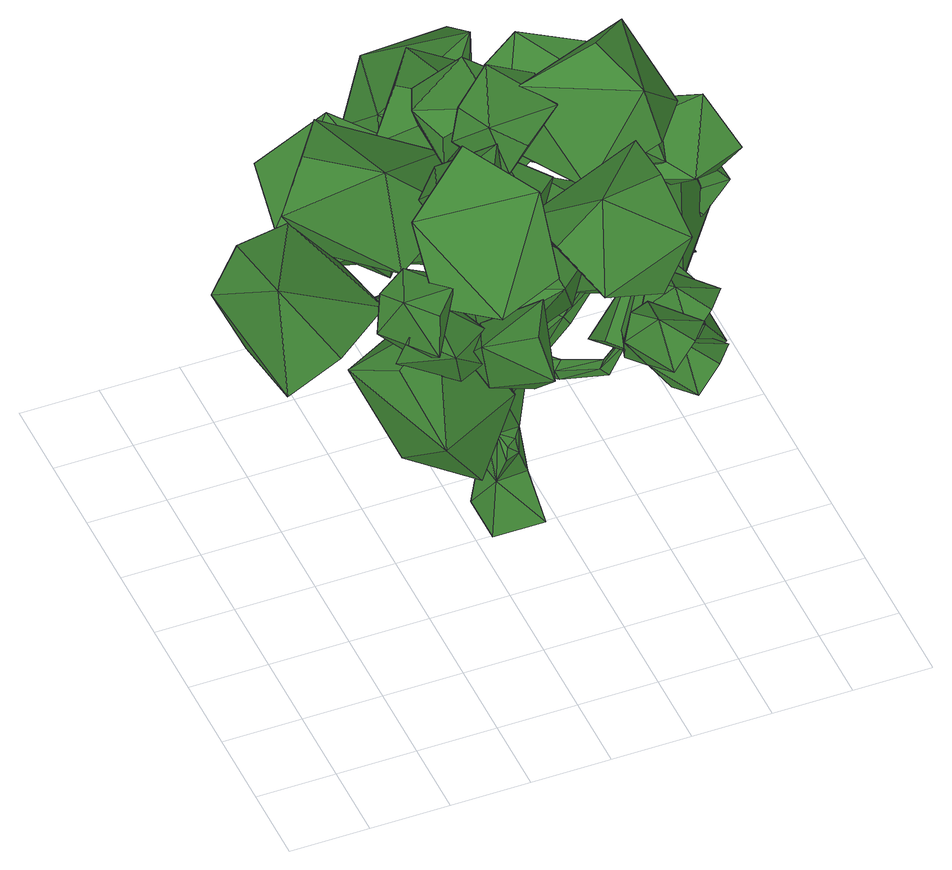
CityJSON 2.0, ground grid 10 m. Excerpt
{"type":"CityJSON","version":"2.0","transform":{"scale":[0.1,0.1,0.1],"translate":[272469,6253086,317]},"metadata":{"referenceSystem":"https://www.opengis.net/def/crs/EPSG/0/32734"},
"CityObjects":{
"tree1":{"type":"SolitaryVegetationObject","attributes":{"height":2.3,"width":0.16,"group":"standard","type":"broadleaf","footprint":[263448.32,6242762.51],"ground_height":18.66},"geometry":[{"type":"MultiSurface","lod":"2","boundaries":[[[0,1,2]],[[3,4,5]],[[0,6,7]],[[8,9,6]],[[9,10,11]],[[3,12,13]],[[2,8,0]],[[14,15,8]],[[15,16,10]],[[17,18,19]],[[2,20,14]],[[20,21,14]],[[22,16,21]],[[23,24,25]],[[7,20,1]],[[22,26,9]],[[9,23,22]],[[11,27,23]],[[28,29,30]],[[25,31,32]],[[33,34,35]],[[5,36,37]],[[38,39,40]],[[34,41,35]],[[28,38,34]],[[31,41,29]],[[39,42,43]],[[41,44,29]],[[29,39,30]],[[41,40,45]],[[46,42,47]],[[40,47,45]],[[39,46,40]],[[44,47,42]],[[48,49,50]],[[11,48,51]],[[11,12,3]],[[10,13,48]],[[52,53,54]],[[51,50,55]],[[12,55,52]],[[12,49,13]],[[56,57,58]],[[52,59,49]],[[49,56,50]],[[55,56,53]],[[60,57,61]],[[53,58,60]],[[53,61,54]],[[54,57,59]],[[62,63,64]],[[19,65,66]],[[67,65,62]],[[17,62,68]],[[10,17,32]],[[10,66,67]],[[16,19,66]],[[32,19,25]],[[64,69,70]],[[68,71,18]],[[18,63,65]],[[68,64,72]],[[70,73,74]],[[72,75,71]],[[63,75,69]],[[64,76,72]],[[73,77,74]],[[76,78,75]],[[75,73,69]],[[76,74,77]],[[79,80,81]],[[22,81,80]],[[9,79,6]],[[20,79,81]],[[82,83,84]],[[33,85,86]],[[33,28,34]],[[87,32,31]],[[33,36,88]],[[86,82,84]],[[27,37,82]],[[89,90,91]],[[82,92,93]],[[84,89,36]],[[37,89,92]],[[94,91,90]],[[89,95,92]],[[83,94,90]],[[93,95,94]],[[86,24,27]],[[86,85,24]],[[85,25,24]],[[5,87,88]],[[5,4,87]],[[4,32,87]],[[0,7,1]],[[0,8,6]],[[8,15,9]],[[9,15,10]],[[13,32,4]],[[4,3,13]],[[2,14,8]],[[14,21,15]],[[15,21,16]],[[17,68,18]],[[2,1,20]],[[20,22,21]],[[22,23,16]],[[25,16,23]],[[23,27,24]],[[7,6,20]],[[22,80,26]],[[9,11,23]],[[11,3,27]],[[28,31,29]],[[25,35,31]],[[35,25,85]],[[85,33,35]],[[37,3,5]],[[5,88,36]],[[38,30,39]],[[34,38,41]],[[28,30,38]],[[31,35,41]],[[39,44,42]],[[41,45,44]],[[29,44,39]],[[41,38,40]],[[46,43,42]],[[40,46,47]],[[39,43,46]],[[44,45,47]],[[48,13,49]],[[11,10,48]],[[11,51,12]],[[10,32,13]],[[52,55,53]],[[51,48,50]],[[12,51,55]],[[12,52,49]],[[56,59,57]],[[52,54,59]],[[49,59,56]],[[55,50,56]],[[60,58,57]],[[53,56,58]],[[53,60,61]],[[54,61,57]],[[62,65,63]],[[19,18,65]],[[67,66,65]],[[17,67,62]],[[10,67,17]],[[10,16,66]],[[16,25,19]],[[32,17,19]],[[64,63,69]],[[68,72,71]],[[18,71,63]],[[68,62,64]],[[70,69,73]],[[72,76,75]],[[63,71,75]],[[64,70,76]],[[73,78,77]],[[76,77,78]],[[75,78,73]],[[76,70,74]],[[79,26,80]],[[22,20,81]],[[9,26,79]],[[20,6,79]],[[82,93,83]],[[33,88,28]],[[28,88,31]],[[88,87,31]],[[33,84,36]],[[84,33,86]],[[86,27,82]],[[27,3,37]],[[89,83,90]],[[82,37,92]],[[84,83,89]],[[37,36,89]],[[94,95,91]],[[89,91,95]],[[83,93,94]],[[93,92,95]],[[96,97,98]],[[99,100,101]],[[102,103,104]],[[96,98,104]],[[105,106,107]],[[108,109,110]],[[111,112,113]],[[105,107,113]],[[114,115,116]],[[117,118,119]],[[120,121,122]],[[114,116,122]],[[123,124,125]],[[126,127,128]],[[129,130,131]],[[123,125,131]],[[132,133,134]],[[135,136,137]],[[138,139,140]],[[132,134,140]],[[141,142,143]],[[144,145,146]],[[147,148,149]],[[141,143,149]],[[150,151,152]],[[153,154,155]],[[156,157,158]],[[150,152,158]],[[159,160,161]],[[162,163,164]],[[165,166,167]],[[159,161,167]],[[168,169,170]],[[171,172,173]],[[174,175,176]],[[168,170,176]],[[177,178,179]],[[180,181,182]],[[183,184,185]],[[177,179,185]],[[186,187,188]],[[189,190,191]],[[192,193,194]],[[186,188,194]],[[195,196,197]],[[198,199,200]],[[201,202,203]],[[195,197,203]],[[204,205,206]],[[207,208,209]],[[210,211,212]],[[204,206,212]],[[213,214,215]],[[216,217,218]],[[219,220,221]],[[213,215,221]],[[222,223,224]],[[225,226,227]],[[228,229,230]],[[222,224,230]],[[231,232,233]],[[234,235,236]],[[237,238,239]],[[231,233,239]],[[240,241,242]],[[243,244,245]],[[246,247,248]],[[240,242,248]],[[249,250,251]],[[252,253,254]],[[255,256,257]],[[249,251,257]],[[258,259,260]],[[261,262,263]],[[264,265,266]],[[258,260,266]],[[267,268,269]],[[270,271,272]],[[273,274,275]],[[267,269,275]],[[276,277,278]],[[279,280,281]],[[282,283,284]],[[276,278,284]],[[285,286,287]],[[288,289,290]],[[291,292,293]],[[285,287,293]],[[294,295,296]],[[297,298,299]],[[300,301,302]],[[294,296,302]],[[303,304,305]],[[306,307,308]],[[309,310,311]],[[303,305,311]],[[312,313,314]],[[315,316,317]],[[318,319,320]],[[312,314,320]],[[321,322,323]],[[324,325,326]],[[327,328,329]],[[321,323,329]],[[330,331,332]],[[333,334,335]],[[336,337,338]],[[330,332,338]],[[339,340,341]],[[342,343,344]],[[345,346,347]],[[339,341,347]],[[348,349,350]],[[351,352,353]],[[354,355,356]],[[348,350,356]],[[357,358,359]],[[360,361,362]],[[363,364,365]],[[357,359,365]],[[366,367,368]],[[369,370,371]],[[372,373,374]],[[366,368,374]],[[375,376,377]],[[378,379,380]],[[381,382,383]],[[375,377,383]],[[384,385,386]],[[387,388,389]],[[390,391,392]],[[384,386,392]],[[393,394,395]],[[396,397,398]],[[399,400,401]],[[393,395,401]],[[402,403,404]],[[405,406,407]],[[408,409,410]],[[402,404,410]],[[411,412,413]],[[414,415,416]],[[417,418,419]],[[411,413,419]],[[419,416,417]],[[419,413,416]],[[413,414,416]],[[419,412,411]],[[419,418,412]],[[418,420,412]],[[416,418,417]],[[416,415,418]],[[415,420,418]],[[413,415,414]],[[413,412,415]],[[412,420,415]],[[410,407,408]],[[410,404,407]],[[404,405,407]],[[410,403,402]],[[410,409,403]],[[409,421,403]],[[407,409,408]],[[407,406,409]],[[406,421,409]],[[404,406,405]],[[404,403,406]],[[403,421,406]],[[401,398,399]],[[401,395,398]],[[395,396,398]],[[401,394,393]],[[401,400,394]],[[400,422,394]],[[398,400,399]],[[398,397,400]],[[397,422,400]],[[395,397,396]],[[395,394,397]],[[394,422,397]],[[392,389,390]],[[392,386,389]],[[386,387,389]],[[392,385,384]],[[392,391,385]],[[391,423,385]],[[389,391,390]],[[389,388,391]],[[388,423,391]],[[386,388,387]],[[386,385,388]],[[385,423,388]],[[383,380,381]],[[383,377,380]],[[377,378,380]],[[383,376,375]],[[383,382,376]],[[382,424,376]],[[380,382,381]],[[380,379,382]],[[379,424,382]],[[377,379,378]],[[377,376,379]],[[376,424,379]],[[374,371,372]],[[374,368,371]],[[368,369,371]],[[374,367,366]],[[374,373,367]],[[373,425,367]],[[371,373,372]],[[371,370,373]],[[370,425,373]],[[368,370,369]],[[368,367,370]],[[367,425,370]],[[365,362,363]],[[365,359,362]],[[359,360,362]],[[365,358,357]],[[365,364,358]],[[364,426,358]],[[362,364,363]],[[362,361,364]],[[361,426,364]],[[359,361,360]],[[359,358,361]],[[358,426,361]],[[356,353,354]],[[356,350,353]],[[350,351,353]],[[356,349,348]],[[356,355,349]],[[355,427,349]],[[353,355,354]],[[353,352,355]],[[352,427,355]],[[350,352,351]],[[350,349,352]],[[349,427,352]],[[347,344,345]],[[347,341,344]],[[341,342,344]],[[347,340,339]],[[347,346,340]],[[346,428,340]],[[344,346,345]],[[344,343,346]],[[343,428,346]],[[341,343,342]],[[341,340,343]],[[340,428,343]],[[338,335,336]],[[338,332,335]],[[332,333,335]],[[338,331,330]],[[338,337,331]],[[337,429,331]],[[335,337,336]],[[335,334,337]],[[334,429,337]],[[332,334,333]],[[332,331,334]],[[331,429,334]],[[329,326,327]],[[329,323,326]],[[323,324,326]],[[329,322,321]],[[329,328,322]],[[328,430,322]],[[326,328,327]],[[326,325,328]],[[325,430,328]],[[323,325,324]],[[323,322,325]],[[322,430,325]],[[320,317,318]],[[320,314,317]],[[314,315,317]],[[320,313,312]],[[320,319,313]],[[319,431,313]],[[317,319,318]],[[317,316,319]],[[316,431,319]],[[314,316,315]],[[314,313,316]],[[313,431,316]],[[311,308,309]],[[311,305,308]],[[305,306,308]],[[311,304,303]],[[311,310,304]],[[310,432,304]],[[308,310,309]],[[308,307,310]],[[307,432,310]],[[305,307,306]],[[305,304,307]],[[304,432,307]],[[302,299,300]],[[302,296,299]],[[296,297,299]],[[302,295,294]],[[302,301,295]],[[301,433,295]],[[299,301,300]],[[299,298,301]],[[298,433,301]],[[296,298,297]],[[296,295,298]],[[295,433,298]],[[293,290,291]],[[293,287,290]],[[287,288,290]],[[293,286,285]],[[293,292,286]],[[292,434,286]],[[290,292,291]],[[290,289,292]],[[289,434,292]],[[287,289,288]],[[287,286,289]],[[286,434,289]],[[284,281,282]],[[284,278,281]],[[278,279,281]],[[284,277,276]],[[284,283,277]],[[283,435,277]],[[281,283,282]],[[281,280,283]],[[280,435,283]],[[278,280,279]],[[278,277,280]],[[277,435,280]],[[275,272,273]],[[275,269,272]],[[269,270,272]],[[275,268,267]],[[275,274,268]],[[274,436,268]],[[272,274,273]],[[272,271,274]],[[271,436,274]],[[269,271,270]],[[269,268,271]],[[268,436,271]],[[266,263,264]],[[266,260,263]],[[260,261,263]],[[266,259,258]],[[266,265,259]],[[265,437,259]],[[263,265,264]],[[263,262,265]],[[262,437,265]],[[260,262,261]],[[260,259,262]],[[259,437,262]],[[257,254,255]],[[257,251,254]],[[251,252,254]],[[257,250,249]],[[257,256,250]],[[256,438,250]],[[254,256,255]],[[254,253,256]],[[253,438,256]],[[251,253,252]],[[251,250,253]],[[250,438,253]],[[248,245,246]],[[248,242,245]],[[242,243,245]],[[248,241,240]],[[248,247,241]],[[247,439,241]],[[245,247,246]],[[245,244,247]],[[244,439,247]],[[242,244,243]],[[242,241,244]],[[241,439,244]],[[239,236,237]],[[239,233,236]],[[233,234,236]],[[239,232,231]],[[239,238,232]],[[238,440,232]],[[236,238,237]],[[236,235,238]],[[235,440,238]],[[233,235,234]],[[233,232,235]],[[232,440,235]],[[230,227,228]],[[230,224,227]],[[224,225,227]],[[230,223,222]],[[230,229,223]],[[229,441,223]],[[227,229,228]],[[227,226,229]],[[226,441,229]],[[224,226,225]],[[224,223,226]],[[223,441,226]],[[221,218,219]],[[221,215,218]],[[215,216,218]],[[221,214,213]],[[221,220,214]],[[220,442,214]],[[218,220,219]],[[218,217,220]],[[217,442,220]],[[215,217,216]],[[215,214,217]],[[214,442,217]],[[212,209,210]],[[212,206,209]],[[206,207,209]],[[212,205,204]],[[212,211,205]],[[211,443,205]],[[209,211,210]],[[209,208,211]],[[208,443,211]],[[206,208,207]],[[206,205,208]],[[205,443,208]],[[203,200,201]],[[203,197,200]],[[197,198,200]],[[203,196,195]],[[203,202,196]],[[202,444,196]],[[200,202,201]],[[200,199,202]],[[199,444,202]],[[197,199,198]],[[197,196,199]],[[196,444,199]],[[194,191,192]],[[194,188,191]],[[188,189,191]],[[194,187,186]],[[194,193,187]],[[193,445,187]],[[191,193,192]],[[191,190,193]],[[190,445,193]],[[188,190,189]],[[188,187,190]],[[187,445,190]],[[185,182,183]],[[185,179,182]],[[179,180,182]],[[185,178,177]],[[185,184,178]],[[184,446,178]],[[182,184,183]],[[182,181,184]],[[181,446,184]],[[179,181,180]],[[179,178,181]],[[178,446,181]],[[176,173,174]],[[176,170,173]],[[170,171,173]],[[176,169,168]],[[176,175,169]],[[175,447,169]],[[173,175,174]],[[173,172,175]],[[172,447,175]],[[170,172,171]],[[170,169,172]],[[169,447,172]],[[167,164,165]],[[167,161,164]],[[161,162,164]],[[167,160,159]],[[167,166,160]],[[166,448,160]],[[164,166,165]],[[164,163,166]],[[163,448,166]],[[161,163,162]],[[161,160,163]],[[160,448,163]],[[158,155,156]],[[158,152,155]],[[152,153,155]],[[158,151,150]],[[158,157,151]],[[157,449,151]],[[155,157,156]],[[155,154,157]],[[154,449,157]],[[152,154,153]],[[152,151,154]],[[151,449,154]],[[149,146,147]],[[149,143,146]],[[143,144,146]],[[149,142,141]],[[149,148,142]],[[148,450,142]],[[146,148,147]],[[146,145,148]],[[145,450,148]],[[143,145,144]],[[143,142,145]],[[142,450,145]],[[140,137,138]],[[140,134,137]],[[134,135,137]],[[140,133,132]],[[140,139,133]],[[139,451,133]],[[137,139,138]],[[137,136,139]],[[136,451,139]],[[134,136,135]],[[134,133,136]],[[133,451,136]],[[131,128,129]],[[131,125,128]],[[125,126,128]],[[131,124,123]],[[131,130,124]],[[130,452,124]],[[128,130,129]],[[128,127,130]],[[127,452,130]],[[125,127,126]],[[125,124,127]],[[124,452,127]],[[122,119,120]],[[122,116,119]],[[116,117,119]],[[122,115,114]],[[122,121,115]],[[121,453,115]],[[119,121,120]],[[119,118,121]],[[118,453,121]],[[116,118,117]],[[116,115,118]],[[115,453,118]],[[113,110,111]],[[113,107,110]],[[107,108,110]],[[113,106,105]],[[113,112,106]],[[112,454,106]],[[110,112,111]],[[110,109,112]],[[109,454,112]],[[107,109,108]],[[107,106,109]],[[106,454,109]],[[104,101,102]],[[104,98,101]],[[98,99,101]],[[104,97,96]],[[104,103,97]],[[103,455,97]],[[101,103,102]],[[101,100,103]],[[100,455,103]],[[98,100,99]],[[98,97,100]],[[97,455,100]]]}]}
},
"vertices":[
[386,363,5],[320,298,5],[320,363,5],[368,328,248],[363,340,248],[364,327,259],[375,326,65],[386,298,5],[371,370,64],[371,341,123],[360,352,211],[374,327,213],[432,356,259],[427,367,256],[331,366,64],[364,367,124],[334,352,184],[350,386,238],[332,436,279],[340,380,235],[335,323,65],[335,359,124],[340,332,131],[347,324,184],[340,320,240],[335,331,238],[360,326,121],[350,313,242],[323,329,325],[258,340,405],[261,329,412],[314,342,320],[354,347,244],[342,312,262],[311,319,318],[302,332,313],[394,272,278],[402,273,263],[257,321,402],[153,330,390],[151,322,381],[253,332,395],[97,334,422],[99,330,424],[152,339,383],[150,332,374],[97,327,421],[95,331,419],[435,369,242],[468,369,305],[480,371,301],[441,357,244],[469,359,308],[464,348,366],[453,347,369],[482,361,303],[463,357,364],[510,360,410],[513,361,408],[452,355,367],[514,358,409],[511,358,411],[353,448,261],[326,489,266],[345,490,266],[328,445,259],[339,389,211],[354,390,221],[347,438,281],[331,523,247],[348,524,247],[329,493,281],[340,494,282],[329,571,272],[338,572,273],[333,527,261],[343,529,261],[335,569,280],[330,569,279],[361,317,106],[346,316,120],[342,309,107],[388,261,259],[417,212,307],[382,262,273],[336,321,249],[345,311,252],[357,338,257],[358,326,268],[426,222,310],[434,188,366],[439,193,367],[437,217,301],[426,206,299],[439,184,364],[445,190,365],[594,386,447],[560,314,518],[611,347,377],[561,298,335],[526,223,402],[501,353,326],[462,394,385],[423,322,454],[529,426,418],[163,379,422],[175,274,437],[114,390,359],[39,359,349],[46,253,361],[8,389,418],[36,379,494],[43,273,511],[111,406,479],[250,214,447],[284,146,371],[193,262,414],[125,238,376],[154,171,297],[96,193,437],[134,131,475],[163,60,400],[200,173,497],[467,149,647],[477,249,611],[387,132,651],[333,138,591],[337,237,552],[372,89,539],[449,97,512],[458,195,470],[484,98,586],[316,92,587],[312,140,683],[240,78,562],[180,132,556],[170,181,651],[219,183,506],[291,219,518],[286,271,611],[333,149,531],[467,248,346],[402,210,361],[491,262,397],[505,226,441],[441,188,459],[538,190,409],[523,161,361],[460,121,377],[507,208,331],[536,383,541],[601,346,556],[536,397,485],[543,362,439],[609,324,451],[499,326,453],[492,297,503],[555,256,516],[493,344,537],[188,370,422],[110,442,437],[233,394,359],[269,467,349],[194,542,361],[313,464,418],[284,454,494],[210,529,511],[246,383,479],[254,589,422],[314,676,437],[285,548,359],[362,523,349],[426,608,361],[366,479,418],[351,506,494],[415,590,511],[276,534,479],[480,368,469],[381,407,484],[513,407,406],[521,488,396],[424,532,408],[562,501,465],[539,481,541],[443,524,558],[528,401,526],[372,550,509],[446,473,523],[326,528,445],[285,458,436],[355,378,447],[242,464,505],[271,472,580],[341,392,598],[314,540,566],[231,487,501],[304,411,516],[185,466,438],[144,396,428],[214,315,440],[101,401,497],[130,410,573],[200,330,590],[173,477,558],[465,338,691],[376,357,639],[498,274,659],[516,263,582],[430,278,527],[562,327,575],[541,402,590],[456,423,534],[519,390,665],[311,650,369],[223,617,326],[344,588,406],[362,518,374],[276,480,330],[408,546,316],[387,599,261],[302,565,213],[365,656,312],[299,351,639],[351,393,652],[291,351,588],[326,342,551],[378,383,561],[340,295,568],[358,284,615],[411,323,627],[318,303,641],[358,335,459],[409,377,472],[350,335,409],[384,326,372],[436,368,381],[398,280,389],[416,268,435],[469,307,447],[376,287,461],[259,434,455],[310,476,468],[251,434,405],[285,425,368],[337,467,377],[299,379,385],[317,367,431],[370,407,443],[277,386,458],[247,479,363],[305,493,394],[227,523,347],[249,558,316],[308,575,345],[259,526,278],[286,482,281],[346,496,308],[257,460,317],[281,351,598],[344,350,623],[261,397,609],[280,443,597],[343,445,622],[284,435,547],[309,397,523],[373,397,545],[284,358,547],[281,143,494],[344,141,519],[261,188,505],[280,234,493],[343,237,518],[284,226,443],[309,188,419],[373,189,441],[284,150,444],[281,237,542],[344,236,567],[261,283,553],[280,329,541],[343,331,566],[284,320,491],[309,282,468],[373,283,490],[284,244,492],[214,129,471],[217,85,521],[249,165,479],[299,158,487],[306,115,538],[308,133,443],[285,90,427],[291,44,476],[237,109,430],[451,366,526],[455,322,576],[486,403,534],[536,396,542],[544,352,593],[545,370,498],[522,327,482],[528,281,531],[474,346,485],[232,308,555],[236,263,606],[267,344,564],[317,337,571],[324,294,622],[326,311,528],[303,268,512],[309,222,561],[255,287,514],[273,297,378],[276,252,429],[308,333,387],[358,326,395],[365,283,446],[367,300,351],[343,257,335],[350,211,384],[296,276,338],[363,244,468],[367,200,518],[399,281,476],[449,274,484],[456,230,535],[457,248,440],[434,205,424],[441,159,473],[386,224,427],[239,460,373],[243,415,423],[274,496,381],[324,489,389],[332,446,440],[333,464,345],[310,421,329],[316,375,378],[262,439,332],[466,200,435],[525,174,413],[430,188,401],[418,141,385],[474,112,361],[409,121,432],[441,120,471],[498,91,451],[449,171,473],[447,143,493],[464,101,513],[477,163,483],[506,152,461],[525,111,480],[485,143,431],[457,118,430],[473,75,448],[436,135,457],[447,120,426],[464,77,447],[477,140,416],[506,129,395],[525,87,414],[485,120,364],[457,95,364],[473,52,382],[436,112,391],[398,76,518],[415,33,538],[428,96,508],[457,85,486],[476,43,505],[436,76,456],[408,51,455],[424,8,473],[387,68,482],[321,157,507],[271,135,527],[312,181,471],[283,215,468],[231,196,487],[301,239,501],[308,227,543],[258,208,565],[333,191,533],[226,102,477],[185,85,515],[206,120,442],[177,154,442],[133,139,479],[203,183,464],[223,177,503],[181,163,542],[244,140,493],[588,311,402],[635,345,411],[557,323,431],[540,364,437],[585,400,448],[527,370,395],[552,367,358],[597,404,366],[567,326,366],[545,286,384],[579,313,345],[541,313,419],[526,356,418],[559,385,380],[487,347,398],[481,326,359],[513,355,319],[503,289,370],[170,97,576],[167,91,518],[201,129,584],[201,171,568],[199,167,510],[160,182,582],[122,161,574],[117,157,516],[135,121,589],[159,136,481],[569,367,326],[632,403,413],[142,121,533],[224,168,538],[448,4,517],[497,48,426],[497,71,492],[532,110,396],[300,386,442],[425,171,538],[334,223,448],[293,234,625],[512,293,595],[275,55,541],[389,284,555],[389,189,507],[389,398,611],[354,530,365],[369,474,436],[468,374,440],[410,390,620],[217,533,264],[371,363,536],[280,307,523],[421,369,531],[360,512,492],[421,674,445],[128,547,445],[625,286,515],[398,151,409],[252,226,703],[429,284,521],[218,86,312],[93,206,445],[482,244,498]
]}
